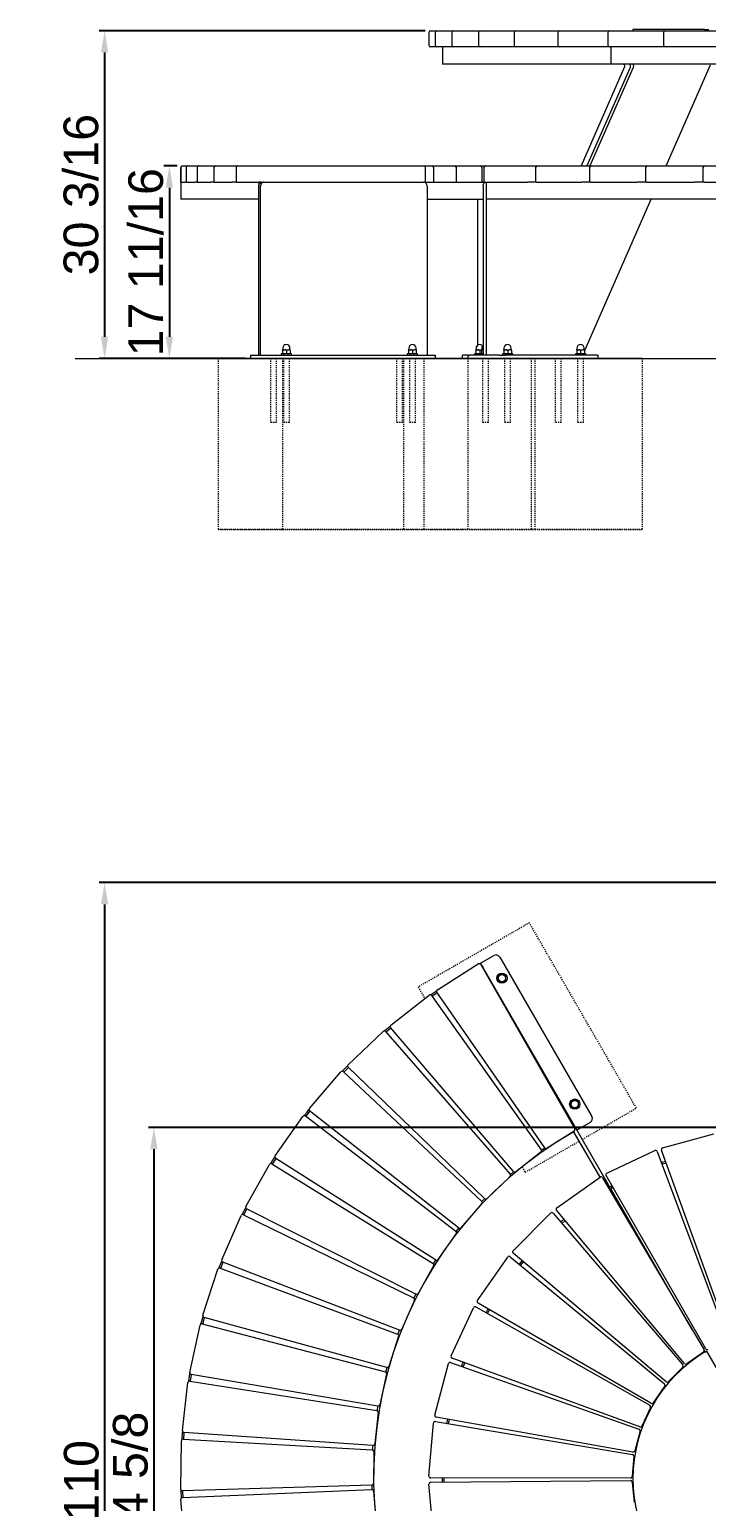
# Model space of a CAD drawing. Header units: inches. Extents: x -4 to 371, y -18 to 250.
# Drawn here: x -3.6 to 58.6, y 114.3 to 249.8 of the extents above; entities that cross this region are included whole.
import ezdxf

# ---------------------------------------------------------------- set-up
doc = ezdxf.new("R2010")
doc.units = ezdxf.units.IN
doc.header["$PDSIZE"] = -1
doc.linetypes.add('HIDDEN', pattern=[1.905, 1.27, -0.635])
for name, color, linetype, lineweight in [('ZANO_R', 7, 'Continuous', 0), ('ZANO_R_przerywana', 250, 'HIDDEN', 0), ('ZANO_W', 1, 'Continuous', 0)]:
    doc.layers.add(name, color=color, linetype=linetype, lineweight=lineweight)
doc.styles.get("Standard").update_dxf_attribs({"font": 'ARIALUNI.TTF'})
doc.dimstyles.new('amerykanie', dxfattribs={"dimtxt": 50, "dimasz": 50, "dimexe": 0.5, "dimexo": 0.5, "dimgap": 1, "dimtad": 1, "dimdec": 0, "dimzin": 0, "dimlunit": 5, "dimtxsty": 'Standard', "dimcen": 0.09, "dimclrd": 1, "dimclre": 1, "dimclrt": 1, "dimazin": 0, "dimtfac": 1, "dimtdec": 0, "dimtmove": 0, "dimatfit": 3, "dimfxl": 1, "dimtzin": 0, "dimarcsym": 1})

# ---------------------------------------------------------------- blocks, each defined once
blk = doc.blocks.new('*D370')
at = {"layer": 'Defpoints', "color": 0}
for p in [(10.46, 237.22), (9.25, 219.51), (10.46, 219.51)]:
    blk.add_point(p, dxfattribs=at)
at = {"layer": 'ZANO_W', "color": 1, "lineweight": -2}
for p, q in [((9.96, 237.22), (8.75, 237.22)), ((9.25, 235.22), (9.25, 221.51)), ((9.96, 219.51), (8.75, 219.51))]:
    blk.add_line(p, q, dxfattribs=at)
at = {"layer": 'ZANO_W', "color": 1}
for points in [[(9.58, 235.22), (8.91, 235.22), (9.25, 237.22)], [(8.91, 221.51), (9.58, 221.51), (9.25, 219.51)]]:
    blk.add_solid(points, dxfattribs=at)
at = {"layer": 'ZANO_W', "color": 1, "insert": (7.09, 228.36), "char_height": 3.188, "attachment_point": 5, "rotation": 90}
blk.add_mtext('17 11/16', dxfattribs=at)
blk = doc.blocks.new('*D371')
at = {"layer": 'Defpoints', "color": 0}
for p in [(33.27, 249.66), (3.29, 219.51), (16.7, 219.51)]:
    blk.add_point(p, dxfattribs=at)
at = {"layer": 'ZANO_W', "color": 1, "lineweight": -2}
for p, q in [((32.77, 249.66), (2.79, 249.66)), ((3.29, 247.66), (3.29, 221.51)), ((16.2, 219.51), (2.79, 219.51))]:
    blk.add_line(p, q, dxfattribs=at)
at = {"layer": 'ZANO_W', "color": 1}
for points in [[(3.62, 247.66), (2.95, 247.66), (3.29, 249.66)], [(2.95, 221.51), (3.62, 221.51), (3.29, 219.51)]]:
    blk.add_solid(points, dxfattribs=at)
at = {"layer": 'ZANO_W', "color": 1, "insert": (1.13, 234.58), "char_height": 3.188, "attachment_point": 5, "rotation": 90}
blk.add_mtext('30 3/16', dxfattribs=at)
blk = doc.blocks.new('*D377')
at = {"layer": 'Defpoints', "color": 0}
for p in [(65.44, 148.74), (7.82, 84.09), (65.44, 84.09)]:
    blk.add_point(p, dxfattribs=at)
at = {"layer": 'ZANO_W', "color": 1, "lineweight": -2}
for p, q in [((64.94, 148.74), (7.32, 148.74)), ((7.82, 146.74), (7.82, 86.09)), ((64.94, 84.09), (7.32, 84.09))]:
    blk.add_line(p, q, dxfattribs=at)
at = {"layer": 'ZANO_W', "color": 1}
for points in [[(8.16, 146.74), (7.49, 146.74), (7.82, 148.74)], [(7.49, 86.09), (8.16, 86.09), (7.82, 84.09)]]:
    blk.add_solid(points, dxfattribs=at)
at = {"layer": 'ZANO_W', "color": 1, "insert": (5.67, 116.41), "char_height": 3.188, "attachment_point": 5, "rotation": 90}
blk.add_mtext('64 5/8', dxfattribs=at)
blk = doc.blocks.new('*D378')
at = {"layer": 'Defpoints', "color": 0}
for p in [(65.44, 171.28), (3.29, 61.28), (65.44, 61.28)]:
    blk.add_point(p, dxfattribs=at)
at = {"layer": 'ZANO_W', "color": 1, "lineweight": -2}
for p, q in [((64.94, 171.28), (2.79, 171.28)), ((3.29, 169.28), (3.29, 63.28)), ((64.94, 61.28), (2.79, 61.28))]:
    blk.add_line(p, q, dxfattribs=at)
at = {"layer": 'ZANO_W', "color": 1}
for points in [[(3.62, 169.28), (2.95, 169.28), (3.29, 171.28)], [(2.95, 63.28), (3.62, 63.28), (3.29, 61.28)]]:
    blk.add_solid(points, dxfattribs=at)
at = {"layer": 'ZANO_W', "color": 1, "insert": (1.16, 116.28), "char_height": 3.188, "attachment_point": 5, "rotation": 90}
blk.add_mtext('110', dxfattribs=at)

msp = doc.modelspace()

# ---------------------------------------------------------------- linework, layer by layer
at = {"layer": 'ZANO_R', "color": 7}
for p, q in [((33.11435, 249.50498), (33.11435, 248.32392)), ((33.11693, 249.50498), (33.11693, 248.32392)), ((33.27182, 249.66246), (33.27441, 249.66246)), ((33.27441, 249.66246), (33.71793, 249.66246)), ((33.68846, 249.50498), (33.68846, 248.32392)), ((33.71793, 249.66246), (33.84594, 249.66246)), ((33.84594, 249.66246), (35.12822, 249.66246)), ((35.12822, 249.66246), (35.37777, 249.66246)), ((35.22029, 249.50498), (35.22029, 248.32392)), ((35.37777, 249.66246), (37.45985, 249.66246)), ((37.45985, 249.66246), (37.82334, 249.66246)), ((37.66587, 249.50498), (37.66587, 248.32392)), ((37.82334, 249.66246), (40.64196, 249.66246)), ((40.64196, 249.66246), (41.10836, 249.66246)), ((40.95089, 249.50498), (40.95089, 248.32392)), ((41.10836, 249.66246), (44.57788, 249.66246)), ((44.57788, 249.66246), (45.13302, 249.66246)), ((44.97554, 249.50498), (44.97554, 248.32392)), ((45.13302, 249.66246), (49.14801, 249.66246)), ((49.14801, 249.66246), (49.73579, 249.66246)), ((49.57832, 249.50498), (49.57832, 248.32392)), ((49.73579, 249.66246), (54.1714, 249.66246)), ((51.86846, 249.78057), (51.86846, 249.66246)), ((58.45943, 249.78057), (51.86846, 249.78057)), ((54.1714, 249.66246), (54.85088, 249.66246)), ((54.6934, 249.50498), (54.6934, 248.32392)), ((54.85088, 249.66246), (59.57622, 249.66246)), ((58.45943, 249.78057), (58.84747, 249.78057)), ((33.27441, 248.16644), (33.27182, 248.16644)), ((33.71793, 248.16644), (33.27441, 248.16644)), ((33.84594, 248.16644), (33.71793, 248.16644)), ((35.12822, 248.16644), (33.84594, 248.16644)), ((34.3493, 248.16644), (34.3493, 246.59169)), ((35.37777, 248.16644), (35.12822, 248.16644)), ((37.45985, 248.16644), (35.37777, 248.16644)), ((37.82334, 248.16644), (37.45985, 248.16644)), ((40.64196, 248.16644), (37.82334, 248.16644)), ((41.10836, 248.16644), (40.64196, 248.16644)), ((44.57788, 248.16644), (41.10836, 248.16644)), ((45.13302, 248.16644), (44.57788, 248.16644)), ((49.14801, 248.16644), (45.13302, 248.16644)), ((49.68871, 248.16644), (49.14801, 248.16644)), ((49.73579, 248.16644), (49.68871, 248.16644)), ((54.1714, 248.16644), (49.73579, 248.16644)), ((49.87955, 246.59169), (49.87955, 248.16644)), ((49.88289, 246.59169), (49.88289, 248.16644)), ((54.54326, 248.16644), (54.1714, 248.16644)), ((54.85088, 248.16644), (54.54326, 248.16644)), ((59.57622, 248.16644), (54.85088, 248.16644)), ((49.88289, 246.59169), (34.3493, 246.59169)), ((96.55209, 246.59169), (49.87955, 246.59169)), ((54.91452, 237.22189), (59.01489, 246.53596)), ((51.07534, 246.26494), (47.10388, 237.22189)), ((51.6211, 246.26494), (47.64004, 237.22189)), ((51.89364, 246.26494), (47.91258, 237.22189)), ((10.29352, 235.72587), (10.29352, 237.06441)), ((10.2978, 237.06441), (10.2978, 235.72587)), ((10.45098, 237.22189), (10.45527, 237.22189)), ((10.45527, 237.22189), (10.83892, 237.22189)), ((10.78046, 237.06441), (10.78046, 235.72587)), ((10.83892, 237.22189), (10.93793, 237.22189)), ((10.93793, 237.22189), (11.75964, 237.22189)), ((11.75964, 237.22189), (11.9532, 237.22189)), ((11.79572, 237.06441), (11.79572, 235.72587)), ((11.9532, 237.22189), (13.20483, 237.22189)), ((13.20483, 237.22189), (13.49171, 237.22189)), ((13.33424, 237.06441), (13.33424, 235.72587)), ((13.49171, 237.22189), (15.1609, 237.22189)), ((15.1609, 237.22189), (15.53881, 237.22189)), ((15.38134, 237.06441), (15.38134, 235.72587)), ((15.53881, 237.22189), (17.60905, 237.22189)), ((17.60905, 237.22189), (32.65501, 237.22189)), ((32.65501, 237.22189), (33.4047, 237.22189)), ((32.81249, 235.72587), (32.81249, 237.06441)), ((33.4047, 237.22189), (33.80613, 237.22189)), ((33.56218, 235.72587), (33.56218, 237.06441)), ((33.80613, 237.22189), (35.48276, 237.22189)), ((35.48276, 237.22189), (35.93748, 237.22189)), ((35.64023, 235.72587), (35.64023, 237.06441)), ((35.93748, 237.22189), (37.84407, 237.22189)), ((37.84407, 237.22189), (38.33074, 237.22189)), ((38.00155, 235.72587), (38.00155, 237.06441)), ((38.17327, 237.06441), (38.17327, 235.72587)), ((38.33074, 237.22189), (42.26272, 237.22189)), ((42.26272, 237.22189), (43.0767, 237.22189)), ((42.91922, 237.06441), (42.91922, 235.72587)), ((43.0767, 237.22189), (47.19539, 237.22189)), ((47.19539, 237.22189), (48.0474, 237.22189)), ((47.88992, 237.06441), (47.88992, 235.72587)), ((48.0474, 237.22189), (52.31208, 237.22189)), ((52.31208, 237.22189), (53.19444, 237.22189)), ((53.03696, 237.06441), (53.03696, 235.72587)), ((53.19444, 237.22189), (57.56294, 237.22189)), ((57.56294, 237.22189), (58.46754, 237.22189)), ((58.31007, 237.06441), (58.31007, 235.72587)), ((58.46754, 237.22189), (62.89666, 237.22189)), ((10.2978, 235.72587), (10.29352, 235.72587)), ((10.29839, 235.72587), (10.2978, 235.72587)), ((10.29839, 235.72587), (10.68204, 235.72587)), ((10.31418, 235.72587), (10.31418, 234.15112)), ((10.72896, 235.72587), (10.68204, 235.72587)), ((10.78046, 235.72587), (10.72896, 235.72587)), ((10.78317, 235.72587), (10.78046, 235.72587)), ((10.78317, 235.72587), (11.60488, 235.72587)), ((11.66199, 235.72587), (11.60488, 235.72587)), ((11.79547, 235.72587), (11.66199, 235.72587)), ((11.80209, 235.72587), (11.79572, 235.72587)), ((11.80209, 235.72587), (13.05373, 235.72587)), ((13.1207, 235.72587), (13.05373, 235.72587)), ((13.33424, 235.72587), (13.1207, 235.72587)), ((13.34575, 235.72587), (13.33424, 235.72587)), ((13.34575, 235.72587), (15.01494, 235.72587)), ((15.09136, 235.72587), (15.01494, 235.72587)), ((15.38134, 235.72587), (15.09136, 235.72587)), ((15.39945, 235.72587), (15.38134, 235.72587)), ((15.39945, 235.72587), (17.46969, 235.72587)), ((17.45848, 235.72587), (17.45848, 235.35131)), ((17.68838, 235.72587), (17.46969, 235.72587)), ((17.59518, 235.72587), (17.59518, 235.64748)), ((17.68838, 235.72587), (17.92356, 235.72587)), ((17.92356, 235.72587), (17.95649, 235.72587)), ((17.95649, 235.72587), (32.61711, 235.72587)), ((32.66412, 235.72211), (32.66412, 235.72587)), ((32.81249, 235.72587), (32.73435, 235.72587)), ((32.80099, 235.66371), (32.80099, 235.72587)), ((32.81249, 235.72587), (38.17327, 235.72587)), ((38.25723, 235.72587), (38.17327, 235.72587)), ((38.25723, 235.72587), (42.1892, 235.72587)), ((38.37456, 235.72587), (38.37456, 234.15112)), ((42.30177, 235.72587), (42.1892, 235.72587)), ((42.91922, 235.72587), (42.30177, 235.72587)), ((43.01738, 235.72587), (42.92447, 235.72587)), ((43.01738, 235.72587), (47.13607, 235.72587)), ((47.24825, 235.72587), (47.13607, 235.72587)), ((47.89954, 235.72587), (47.24825, 235.72587)), ((48.00286, 235.72587), (47.89954, 235.72587)), ((48.00286, 235.72587), (52.26754, 235.72587)), ((52.37845, 235.72587), (52.26754, 235.72587)), ((53.05229, 235.72587), (52.37845, 235.72587)), ((53.16512, 235.72587), (53.05229, 235.72587)), ((53.16512, 235.72587), (57.53362, 235.72587)), ((57.64238, 235.72587), (57.53362, 235.72587)), ((58.33244, 235.72587), (57.64238, 235.72587)), ((58.45374, 235.72587), (58.33244, 235.72587)), ((58.45374, 235.72587), (62.88286, 235.72587)), ((17.45807, 219.82084), (17.45807, 235.33218)), ((17.61555, 219.82084), (17.61555, 235.33218)), ((32.95806, 235.33218), (32.95806, 219.82084)), ((38.10203, 235.33218), (38.10203, 219.82084)), ((38.37456, 235.33218), (38.37456, 219.82084)), ((17.45848, 234.15112), (10.31418, 234.15112)), ((32.95806, 234.15112), (38.10203, 234.15112)), ((37.58887, 234.15112), (37.58887, 220.72184)), ((112.46752, 234.15112), (38.37456, 234.15112)), ((47.41422, 220.18483), (53.56266, 234.15112)), ((13.73178, 219.50589), (19.63712, 219.50589)), ((30.77901, 219.50589), (13.73178, 219.50589)), ((16.69669, 219.82084), (16.69669, 219.50589)), ((16.69669, 219.82084), (16.74943, 219.82084)), ((16.74943, 219.82084), (18.32419, 219.82084)), ((17.45807, 219.82084), (17.61555, 219.82084)), ((18.32419, 219.82084), (18.86198, 219.82084)), ((19.09629, 219.50589), (18.54666, 219.50589)), ((18.86198, 219.82084), (33.5226, 219.82084)), ((19.53011, 219.91926), (19.53011, 219.82084)), ((20.47497, 219.91926), (19.53011, 219.91926)), ((19.63712, 219.50589), (32.63496, 219.50589)), ((19.64822, 220.31295), (19.64809, 220.31288)), ((19.64835, 220.31295), (19.64809, 220.31179)), ((19.64809, 219.91934), (19.64822, 219.91926)), ((19.64835, 220.31295), (19.8338, 220.31295)), ((19.65393, 220.28131), (19.65393, 219.95091)), ((19.66791, 220.45074), (19.66791, 220.32279)), ((20.27735, 219.50589), (19.72773, 219.50589)), ((19.8338, 220.31295), (20.18799, 220.31295)), ((20.01368, 220.28131), (20.01368, 219.95091)), ((20.35673, 220.31295), (20.18799, 220.31295)), ((20.33718, 220.32279), (20.33718, 220.45074)), ((20.35699, 220.31288), (20.35686, 220.31295)), ((20.35686, 219.91926), (20.35699, 219.91934)), ((20.3623, 220.28131), (20.3623, 219.95091)), ((20.47497, 219.82084), (20.47497, 219.91926)), ((30.6884, 219.50589), (30.13878, 219.50589)), ((36.68435, 219.50589), (30.77901, 219.50589)), ((31.12223, 219.91926), (31.12223, 219.82084)), ((32.06708, 219.91926), (31.12223, 219.91926)), ((31.24033, 220.31295), (31.2402, 220.31288)), ((31.2402, 219.91934), (31.24033, 219.91926)), ((31.24047, 220.31295), (31.24021, 220.31179)), ((31.24047, 220.31295), (31.42592, 220.31295)), ((31.24604, 220.28131), (31.24604, 219.95091)), ((31.26002, 220.45074), (31.26002, 220.32279)), ((31.86947, 219.50589), (31.31985, 219.50589)), ((31.42592, 220.31295), (31.78011, 220.31295)), ((31.6058, 220.28131), (31.6058, 219.95091)), ((31.94884, 220.31295), (31.78011, 220.31295)), ((31.92929, 220.32279), (31.92929, 220.45074)), ((31.94911, 220.31288), (31.94897, 220.31295)), ((31.94897, 219.91926), (31.94911, 219.91934)), ((31.95442, 220.28131), (31.95442, 219.95091)), ((32.06708, 219.82084), (32.06708, 219.91926)), ((32.63496, 219.50589), (42.85504, 219.50589)), ((32.63496, 219.50589), (36.68435, 219.50589)), ((42.50097, 219.50589), (32.63496, 219.50589)), ((33.5226, 219.82084), (33.71944, 219.82084)), ((33.71944, 219.50589), (33.71944, 219.82084)), ((36.16463, 219.82084), (36.16463, 219.50589)), ((36.16463, 219.82084), (36.21737, 219.82084)), ((36.67925, 219.82084), (36.21737, 219.82084)), ((36.67925, 219.82084), (36.67925, 219.50589)), ((36.67925, 219.82084), (36.87562, 219.82084)), ((39.60098, 219.82084), (36.87562, 219.82084)), ((37.31263, 219.91926), (37.31263, 219.82084)), ((37.82912, 219.91926), (37.31263, 219.91926)), ((37.43074, 220.31295), (37.43061, 220.31288)), ((37.43061, 219.91934), (37.43074, 219.91926)), ((37.43087, 220.31295), (37.43062, 220.31179)), ((37.43087, 220.31295), (37.61632, 220.31295)), ((37.43644, 220.28131), (37.43644, 219.95091)), ((37.45042, 220.45074), (37.45042, 220.32279)), ((37.61632, 220.31295), (37.94723, 220.31295)), ((37.79621, 220.28131), (37.79621, 219.95091)), ((37.82912, 219.91926), (37.82912, 219.82084)), ((38.10203, 219.91926), (37.82912, 219.91926)), ((37.94723, 220.31295), (37.9471, 220.31288)), ((37.94736, 220.31295), (37.9471, 220.31179)), ((37.9471, 219.91934), (37.94723, 219.91926)), ((37.94736, 220.31295), (38.10203, 220.31295)), ((37.95293, 220.28131), (37.95293, 219.95091)), ((37.96691, 220.45074), (37.96691, 220.32279)), ((38.57634, 219.50589), (38.02677, 219.50589)), ((38.37456, 219.82084), (38.10203, 219.82084)), ((39.60098, 219.82084), (40.13896, 219.82084)), ((39.87314, 219.91926), (39.87314, 219.82084)), ((40.81799, 219.91926), (39.87314, 219.91926)), ((39.99125, 220.31295), (39.99112, 220.31288)), ((39.99138, 220.31295), (39.99112, 220.31179)), ((39.99112, 219.91934), (39.99125, 219.91926)), ((39.99138, 220.31295), (40.17683, 220.31295)), ((39.99695, 220.28131), (39.99695, 219.95091)), ((40.01093, 220.45074), (40.01093, 220.32279)), ((40.62035, 219.50589), (40.07079, 219.50589)), ((48.62374, 219.82084), (40.13896, 219.82084)), ((40.17683, 220.31295), (40.53102, 220.31295)), ((40.35671, 220.28131), (40.35671, 219.95091)), ((40.69976, 220.31295), (40.53102, 220.31295)), ((40.6802, 220.32279), (40.6802, 220.45074)), ((40.70002, 220.31288), (40.69989, 220.31295)), ((40.69989, 219.91926), (40.70002, 219.91934)), ((40.70533, 220.28131), (40.70533, 219.95091)), ((40.81799, 219.82084), (40.81799, 219.91926)), ((52.72105, 219.50589), (42.50097, 219.50589)), ((42.85504, 219.50589), (52.72105, 219.50589)), ((45.28523, 219.50589), (44.73566, 219.50589)), ((46.58203, 219.91926), (46.58203, 219.82084)), ((47.52689, 219.91926), (46.58203, 219.91926)), ((46.70014, 220.31295), (46.70001, 220.31288)), ((46.70027, 220.31295), (46.70001, 220.31179)), ((46.70001, 219.91934), (46.70014, 219.91926)), ((46.70027, 220.31295), (46.88572, 220.31295)), ((46.70584, 220.28131), (46.70584, 219.95091)), ((46.71982, 220.45074), (46.71982, 220.32279)), ((47.32924, 219.50589), (46.77968, 219.50589)), ((46.88572, 220.31295), (47.23991, 220.31295)), ((47.0656, 220.28131), (47.0656, 219.95091)), ((47.40865, 220.31295), (47.23991, 220.31295)), ((47.38909, 220.32279), (47.38909, 220.45074)), ((47.40891, 220.31288), (47.40878, 220.31295)), ((47.40878, 219.91926), (47.40891, 219.91934)), ((47.41422, 220.28131), (47.41422, 219.95091)), ((47.52689, 219.82084), (47.52689, 219.91926)), ((48.62374, 219.82084), (48.67676, 219.82084)), ((48.67676, 219.50589), (48.67676, 219.82084)), ((37.86163, 163.85443), (39.08903, 164.56308)), ((39.62682, 164.41897), (48.09113, 149.75836)), ((33.89054, 161.42409), (37.65085, 163.79667)), ((36.36147, 162.98832), (36.2995, 162.94403)), ((36.36147, 162.98832), (36.45822, 163.04418)), ((37.7878, 163.81181), (37.86163, 163.85443)), ((37.87161, 163.74163), (46.51452, 148.61967)), ((46.67508, 148.58909), (38.05847, 163.51349)), ((33.25775, 160.93993), (33.82287, 161.33316)), ((43.77318, 146.89001), (33.84518, 161.20115)), ((29.61385, 158.17773), (33.11993, 160.91205)), ((33.34506, 160.87921), (43.44714, 146.69043)), ((33.37843, 160.83233), (33.86573, 161.17154)), ((25.67761, 154.52246), (28.89478, 157.59148)), ((29.12205, 157.58116), (40.58342, 144.46587)), ((40.89115, 144.69705), (29.59087, 157.95139)), ((22.12085, 150.49348), (25.01729, 153.86686)), ((25.24447, 153.87916), (37.95177, 141.96706)), ((38.23804, 142.22849), (25.67722, 154.29495)), ((18.97902, 146.12978), (21.5261, 149.77415)), ((21.75093, 149.80896), (35.57851, 139.21784)), ((35.8402, 139.5078), (22.14305, 150.26706)), ((47.94703, 149.22057), (46.71963, 148.51193)), ((46.46183, 148.40835), (43.9866, 146.84659)), ((46.44687, 148.35445), (46.05819, 148.13005)), ((48.85804, 144.17818), (46.47627, 148.30353)), ((49.74684, 143.26864), (46.74903, 148.46101)), ((54.60034, 146.8788), (59.31838, 148.16109)), ((43.4157, 146.47492), (41.10782, 144.67504)), ((43.46651, 146.65384), (43.78525, 146.87473)), ((49.47282, 144.5377), (53.89652, 146.61978)), ((54.11108, 146.53245), (60.54553, 129.32273)), ((60.75033, 129.3981), (54.49357, 146.67321)), ((16.28366, 141.47368), (18.45619, 145.353)), ((18.67645, 145.40997), (33.48757, 136.24457)), ((33.72164, 136.56102), (19.0236, 145.90668)), ((40.57354, 144.2483), (38.45583, 142.22811)), ((40.60674, 144.43054), (40.90411, 144.68356)), ((44.86439, 141.36047), (48.85933, 144.17909)), ((49.0858, 144.13034), (58.41093, 128.29941)), ((58.56487, 128.3905), (49.40337, 144.31669)), ((49.63285, 143.20163), (49.88289, 143.34776)), ((49.71278, 143.06595), (49.96171, 143.21143)), ((49.80193, 142.9146), (49.91392, 142.97926)), ((49.91392, 142.97926), (49.82558, 143.13226)), ((49.88249, 143.34884), (49.94083, 143.38239)), ((49.88249, 143.34884), (49.96114, 143.21242)), ((49.96171, 143.21143), (49.88289, 143.34776)), ((49.96114, 143.21242), (50.01935, 143.24589)), ((57.32284, 130.14663), (50.01234, 142.80879)), ((15.95004, 140.73753), (16.26664, 141.36586)), ((16.10642, 140.69841), (16.37976, 141.2412)), ((31.90375, 133.41646), (16.35018, 141.25611)), ((37.96355, 141.74959), (36.05696, 139.52906)), ((37.9789, 141.93353), (38.25175, 142.21675)), ((40.8468, 137.40683), (44.2916, 140.87635)), ((44.5231, 140.86767), (56.45557, 126.89653)), ((56.62224, 127.0374), (44.83438, 141.13076)), ((14.06202, 136.57051), (15.83852, 140.64643)), ((16.05203, 140.72499), (31.70022, 133.07595)), ((45.22311, 140.04806), (45.5259, 140.30399)), ((45.32538, 139.92831), (45.62694, 140.18319)), ((35.61183, 139.00261), (33.93521, 136.60369)), ((35.60923, 139.18664), (35.85454, 139.49778)), ((37.57679, 132.81561), (40.36679, 136.8306)), ((40.59627, 136.86225), (54.77352, 125.17543)), ((54.9132, 125.3431), (40.85714, 137.1754)), ((12.33683, 131.46821), (13.69971, 135.70042)), ((13.90437, 135.79979), (30.2349, 129.74274)), ((30.40512, 130.10452), (14.14982, 136.36063)), ((33.5421, 136.03371), (32.11203, 133.48014)), ((33.52157, 136.2162), (33.7365, 136.55266)), ((41.42797, 136.17665), (41.68172, 136.48127)), ((41.54948, 136.07649), (41.8022, 136.37986)), ((31.77543, 132.87155), (30.60605, 130.18857)), ((35.15372, 127.72631), (37.20413, 132.16479)), ((37.42463, 132.2358), (53.4159, 123.18838)), ((53.52434, 123.37776), (37.62715, 132.5895)), ((11.12596, 126.2168), (12.06177, 130.56345)), ((12.25554, 130.68266), (29.1069, 126.2775)), ((29.24132, 126.65738), (12.44504, 131.26808)), ((30.33002, 129.54683), (29.4329, 126.76097)), ((52.49785, 121.2011), (35.24258, 127.51238)), ((58.36603, 128.09081), (56.83382, 127.00976)), ((58.47665, 128.14817), (58.31527, 128.05499)), ((58.45779, 128.06677), (58.45154, 128.06302)), ((58.53792, 128.11552), (58.64028, 128.17445)), ((58.64028, 128.17445), (62.17036, 122.04241)), ((28.42468, 123.10871), (11.25351, 126.02841)), ((29.22102, 126.092), (28.60502, 123.23081)), ((33.6512, 122.29357), (34.89973, 127.02066)), ((35.10455, 127.12889), (52.42394, 120.99577)), ((56.44758, 126.68331), (55.12636, 125.35262)), ((10.44229, 120.86798), (10.94176, 125.28608)), ((11.12274, 125.42395), (28.3283, 122.71424)), ((54.80268, 124.96405), (53.73261, 123.42415)), ((28.46028, 122.54099), (28.1315, 119.63277)), ((51.86493, 118.87927), (33.77587, 122.09832)), ((34.7696, 121.51879), (34.83705, 121.90948)), ((53.48131, 122.98528), (52.6949, 121.28296)), ((27.96417, 119.49336), (10.58792, 120.69319)), ((33.1149, 116.68245), (33.52361, 121.55454)), ((33.70653, 121.69669), (51.8278, 118.66423)), ((34.92491, 121.4928), (34.99209, 121.88188)), ((52.52363, 120.80712), (52.04477, 118.9941)), ((10.29352, 115.47458), (10.35172, 119.92044)), ((10.51811, 120.0756), (27.90772, 119.08815)), ((28.05626, 118.92887), (28.01795, 116.00237)), ((51.95874, 118.49575), (51.80198, 116.62712)), ((51.6448, 116.48281), (33.27158, 116.51182)), ((34.35084, 116.11365), (34.34942, 116.51011)), ((34.50832, 116.11503), (34.5069, 116.50986)), ((10.35218, 114.65236), (10.33001, 115.37171)), ((10.44854, 114.69065), (27.85025, 115.43521)), ((27.86529, 115.84703), (10.45579, 115.31512)), ((10.50825, 114.6932), (10.4889, 115.31613)), ((28.01387, 115.29146), (28.26641, 112.37563)), ((33.5611, 111.06346), (33.11758, 115.93249)), ((33.27303, 116.10425), (51.64559, 116.26458)), ((51.80378, 116.1214), (51.97389, 114.25394)), ((10.68204, 110.09007), (10.29839, 114.51973))]:
    msp.add_line(p, q, dxfattribs=at)
at = {"layer": 'ZANO_R'}
msp.add_line((0.56974, 219.50589), (147.95859, 219.50589), dxfattribs=at)
at = {"layer": 'ZANO_R', "color": 7, "flags": 128}
for points in [[(51.00139, 246.59169), (51.0292, 246.58367), (51.05474, 246.56026), (51.07594, 246.52337), (51.09106, 246.47601), (51.09887, 246.42204), (51.09874, 246.36585), (51.09068, 246.31202), (51.07534, 246.26494)], [(51.6211, 246.26494), (51.63648, 246.31202), (51.64456, 246.36585), (51.64469, 246.42204), (51.63686, 246.47601), (51.6217, 246.52337), (51.60045, 246.56026), (51.57485, 246.58367), (51.54698, 246.59169)], [(51.81951, 246.59169), (51.84739, 246.58367), (51.87299, 246.56026), (51.89424, 246.52337), (51.90939, 246.47601), (51.91722, 246.42204), (51.9171, 246.36585), (51.90901, 246.31202), (51.89364, 246.26494)], [(17.45807, 235.33218), (17.46462, 235.40899), (17.48403, 235.48284), (17.51554, 235.55091), (17.55793, 235.61056), (17.6096, 235.65952), (17.66855, 235.6959), (17.7325, 235.71831), (17.79902, 235.72587)], [(17.95649, 235.72587), (17.88998, 235.71831), (17.82602, 235.6959), (17.76707, 235.65952), (17.71541, 235.61056), (17.67301, 235.55091), (17.6415, 235.48284), (17.6221, 235.40899), (17.61555, 235.33218)], [(32.95806, 235.33218), (32.9515, 235.40899), (32.9321, 235.48284), (32.9006, 235.55091), (32.85819, 235.61056), (32.80653, 235.65952), (32.74759, 235.6959), (32.68363, 235.71831), (32.61711, 235.72587)], [(38.10203, 235.33218), (38.10582, 235.40899), (38.11705, 235.48284), (38.13528, 235.55091), (38.15983, 235.61056), (38.18973, 235.65952), (38.22384, 235.6959), (38.26085, 235.71831), (38.29935, 235.72587)], [(19.65393, 220.28131), (19.64979, 220.31071), (19.64835, 220.31295)], [(19.64835, 219.91926), (19.64979, 219.92151), (19.65393, 219.95091)], [(19.65393, 220.28131), (19.74205, 220.30427), (19.8338, 220.31295)], [(20.01368, 219.95091), (19.92556, 219.92795), (19.8338, 219.91926)], [(20.01368, 220.28131), (20.09908, 220.30427), (20.18799, 220.31295)], [(20.3623, 219.95091), (20.2769, 219.92795), (20.18799, 219.91926)], [(20.3623, 220.28131), (20.35816, 220.31071), (20.35673, 220.31295)], [(20.35699, 219.91968), (20.35816, 219.92151), (20.3623, 219.95091)], [(31.24604, 220.28131), (31.2419, 220.31071), (31.24047, 220.31295)], [(31.24047, 219.91926), (31.2419, 219.92151), (31.24604, 219.95091)], [(31.24604, 220.28131), (31.33417, 220.30427), (31.42592, 220.31295)], [(31.6058, 219.95091), (31.51767, 219.92795), (31.42592, 219.91926)], [(31.6058, 220.28131), (31.6912, 220.30427), (31.78011, 220.31295)], [(31.95442, 219.95091), (31.86902, 219.92795), (31.78011, 219.91926)], [(31.95442, 220.28131), (31.95028, 220.31071), (31.94884, 220.31295)], [(31.94911, 219.91968), (31.95028, 219.92151), (31.95442, 219.95091)], [(37.43644, 220.28131), (37.4323, 220.31071), (37.43087, 220.31295)], [(37.43087, 219.91926), (37.4323, 219.92151), (37.43644, 219.95091)], [(37.43644, 220.28131), (37.52457, 220.30427), (37.61632, 220.31295)], [(37.79621, 219.95091), (37.70808, 219.92795), (37.61632, 219.91926)], [(37.79621, 220.28131), (37.8816, 220.30427), (37.94786, 220.31074)], [(37.94762, 219.92065), (37.87703, 219.92885), (37.79621, 219.95091)], [(37.95293, 220.28131), (37.9488, 220.31071), (37.94736, 220.31295)], [(37.94736, 219.91926), (37.9488, 219.92151), (37.95293, 219.95091)], [(37.95293, 220.28131), (38.04107, 220.30427), (38.10203, 220.31004)], [(38.10203, 219.92146), (38.03635, 219.92885), (37.95293, 219.95091)], [(39.99695, 220.28131), (39.99281, 220.31071), (39.99138, 220.31295)], [(39.99138, 219.91926), (39.99281, 219.92151), (39.99695, 219.95091)], [(39.99695, 220.28131), (40.08508, 220.30427), (40.17683, 220.31295)], [(40.35671, 219.95091), (40.26858, 219.92795), (40.17683, 219.91926)], [(40.35671, 220.28131), (40.44211, 220.30427), (40.53102, 220.31295)], [(40.70533, 219.95091), (40.61993, 219.92795), (40.53102, 219.91926)], [(40.70533, 220.28131), (40.70119, 220.31071), (40.69976, 220.31295)], [(40.70002, 219.91968), (40.70119, 219.92151), (40.70533, 219.95091)], [(46.70584, 220.28131), (46.7017, 220.31071), (46.70027, 220.31295)], [(46.70027, 219.91926), (46.7017, 219.92151), (46.70584, 219.95091)], [(46.70584, 220.28131), (46.79397, 220.30427), (46.88572, 220.31295)], [(47.0656, 219.95091), (46.97747, 219.92795), (46.88572, 219.91926)], [(47.0656, 220.28131), (47.151, 220.30427), (47.23991, 220.31295)], [(47.41422, 219.95091), (47.32882, 219.92795), (47.23991, 219.91926)], [(47.41422, 220.28131), (47.41008, 220.31071), (47.40865, 220.31295)], [(47.40891, 219.91968), (47.41008, 219.92151), (47.41422, 219.95091)], [(37.86163, 163.85443), (37.86541, 163.84789), (37.87661, 163.82848), (37.8948, 163.79698), (37.91928, 163.75457), (37.94911, 163.70291), (37.98314, 163.64396), (38.02007, 163.58001), (38.05847, 163.51349)], [(39.64528, 162.79295), (39.63288, 162.78533), (39.5518, 162.73553), (39.47097, 162.68588)], [(39.47654, 162.48138), (39.47228, 162.63791), (39.47097, 162.68588)], [(39.81959, 162.90002), (39.73419, 162.84756), (39.64528, 162.79295)], [(39.99946, 162.8026), (39.98667, 162.80952), (39.903, 162.85484), (39.81959, 162.90002)], [(40.17934, 162.70518), (40.09122, 162.75291), (39.99946, 162.8026)], [(40.18492, 162.50069), (40.18065, 162.65722), (40.17934, 162.70518)], [(39.48211, 162.2769), (39.47797, 162.42875), (39.47654, 162.48138)], [(39.48211, 162.2769), (39.57024, 162.22917), (39.66199, 162.17948)], [(39.66199, 162.17948), (39.67478, 162.17255), (39.75846, 162.12723), (39.84187, 162.08206)], [(39.84187, 162.08206), (39.92727, 162.13451), (40.01618, 162.18912)], [(40.01618, 162.18912), (40.02858, 162.19674), (40.10966, 162.24654), (40.19049, 162.2962)], [(40.19049, 162.2962), (40.18635, 162.44805), (40.18492, 162.50069)], [(29.03024, 157.63272), (29.09716, 157.69054), (29.55577, 158.08173)], [(29.1605, 157.53717), (29.20002, 157.5713), (29.61373, 157.92457)], [(25.14893, 153.92128), (25.32278, 154.10401), (25.62943, 154.42222)], [(25.28763, 153.8387), (25.43661, 153.9952), (25.70213, 154.27101)], [(21.65245, 149.84139), (21.91022, 150.17162), (22.08285, 150.38987)], [(46.33799, 151.20083), (46.32559, 151.19322), (46.24451, 151.14341), (46.16368, 151.09376)], [(46.16925, 150.88927), (46.16498, 151.0458), (46.16368, 151.09376)], [(46.17482, 150.68478), (46.17068, 150.83663), (46.16925, 150.88927)], [(46.17482, 150.68478), (46.26295, 150.63705), (46.3547, 150.58736)], [(46.5123, 151.3079), (46.4269, 151.25544), (46.33799, 151.20083)], [(46.3547, 150.58736), (46.36749, 150.58043), (46.45117, 150.53511), (46.53458, 150.48994)], [(46.69218, 151.21048), (46.67939, 151.21741), (46.59571, 151.26273), (46.5123, 151.3079)], [(46.53458, 150.48994), (46.61998, 150.5424), (46.70889, 150.59701)], [(46.87206, 151.11306), (46.78393, 151.16079), (46.69218, 151.21048)], [(46.70889, 150.59701), (46.72129, 150.60462), (46.80237, 150.65443), (46.8832, 150.70408)], [(46.87763, 150.90857), (46.87336, 151.0651), (46.87206, 151.11306)], [(46.8832, 150.70408), (46.87906, 150.85593), (46.87763, 150.90857)], [(21.79838, 149.77262), (22.03398, 150.07424), (22.16975, 150.24608)], [(46.47627, 148.30353), (46.46897, 148.31619), (46.46091, 148.33014), (46.45219, 148.34524), (46.44291, 148.36132), (46.43317, 148.37819), (46.42806, 148.38704)], [(46.67508, 148.58909), (46.68552, 148.57101), (46.69584, 148.55313), (46.70593, 148.53566), (46.71566, 148.51879), (46.72494, 148.50272), (46.73366, 148.48762), (46.74172, 148.47366), (46.74903, 148.46101)], [(18.57581, 145.43253), (18.89104, 145.92972), (18.95143, 146.02363)], [(18.72766, 145.37828), (19.02357, 145.84468), (19.05186, 145.88871)], [(54.48855, 145.52285), (54.63989, 145.5792), (54.86062, 145.65978)], [(54.5437, 145.37535), (54.69445, 145.43147), (54.91425, 145.51172)], [(49.91392, 142.97926), (49.91581, 142.97598), (49.92141, 142.96628), (49.9305, 142.95053), (49.94274, 142.92933), (49.95766, 142.9035), (49.97467, 142.87402), (49.99314, 142.84204), (50.01234, 142.80879)], [(13.80182, 135.8022), (13.82647, 135.86738), (14.05569, 136.46189)], [(13.96128, 135.77869), (13.97373, 135.81159), (14.18052, 136.34881)], [(31.73713, 133.05087), (31.74744, 133.07146), (31.91905, 133.40974)], [(38.36275, 131.70504), (38.42939, 131.82257), (38.55975, 132.0491)], [(38.49981, 131.6275), (38.5662, 131.74459), (38.69601, 131.97014)], [(12.15326, 130.67486), (12.21817, 130.91535), (12.34123, 131.35967)], [(12.31426, 130.66731), (12.37011, 130.87396), (12.47664, 131.2594)], [(30.27425, 129.72135), (30.29848, 129.78473), (30.4208, 130.09941)], [(58.43265, 128.22438), (58.43291, 128.22393), (58.44782, 128.1981), (58.46006, 128.1769), (58.46916, 128.16115), (58.47476, 128.15145), (58.47665, 128.14817)], [(11.02157, 125.40594), (11.09282, 125.83177), (11.14112, 126.10924)], [(11.18254, 125.41453), (11.24803, 125.80517), (11.28582, 126.02292)], [(29.14819, 126.26012), (29.17866, 126.37181), (29.25731, 126.65387)], [(36.12058, 126.7691), (36.2227, 127.05415), (36.25485, 127.14213)], [(36.26903, 126.71653), (36.37068, 127.00032), (36.40274, 127.08804)], [(28.37095, 122.70113), (28.39875, 122.86555), (28.44094, 123.10681)], [(10.4189, 120.04741), (10.46081, 120.66362), (10.46817, 120.7623)], [(10.57823, 120.07219), (10.61785, 120.65205), (10.62073, 120.69092)], [(27.95114, 119.07945), (27.96627, 119.29974), (27.98066, 119.49309)], [(27.89383, 115.43098), (27.88539, 115.7087), (27.88195, 115.84842)]]:
    msp.add_lwpolyline(points, dxfattribs=at)
at = {"layer": 'ZANO_R', "color": 7}
for centre, radius in [((39.83073, 162.49104), 0.47243), ((39.83073, 162.49104), 0.33464), ((46.52344, 150.89892), 0.47243), ((46.52344, 150.89892), 0.33464)]:
    msp.add_circle(centre, radius, dxfattribs=at)
for centre, radius, start, end in [((33.27441, 249.50498), 0.15748, 90, 180), ((33.84594, 249.50498), 0.15748, 90, 180), ((35.37776, 249.50498), 0.15748, 90, 180), ((37.82334, 249.50498), 0.15748, 90, 180), ((41.10837, 249.50498), 0.15748, 90, 180), ((45.13302, 249.50498), 0.15748, 90, 180), ((49.73579, 249.50498), 0.15748, 90, 180), ((54.85088, 249.50498), 0.15748, 90, 180), ((58.45521, 249.60494), 0.17568, 19.1120373, 88.6241192), ((33.27441, 248.32392), 0.15748, 180, 270), ((33.84594, 248.32392), 0.15748, 180, 270), ((35.37776, 248.32392), 0.15748, 180, 270), ((37.82334, 248.32392), 0.15748, 180, 270), ((41.10837, 248.32392), 0.15748, 180, 270), ((45.13302, 248.32392), 0.15748, 180, 270), ((49.73579, 248.32392), 0.15748, 180, 270), ((54.85088, 248.32392), 0.15748, 180, 270), ((10.45099, 237.06442), 0.15747, 90.0034788, 180.0023645), ((10.45527, 237.06441), 0.15748, 90, 180), ((10.93794, 237.06441), 0.15748, 90, 180), ((11.9532, 237.06441), 0.15748, 90, 180), ((13.49171, 237.06441), 0.15748, 90, 180), ((15.53882, 237.06441), 0.15748, 90, 180), ((32.65502, 237.06441), 0.15748, 0, 90), ((33.4047, 237.06441), 0.15748, 0, 90), ((35.48276, 237.06441), 0.15748, 0, 90), ((37.84407, 237.06441), 0.15748, 0, 90), ((38.33074, 237.06441), 0.15748, 90, 180), ((43.0767, 237.06441), 0.15748, 90, 180), ((48.0474, 237.06441), 0.15748, 90, 180), ((53.19444, 237.06441), 0.15748, 90, 180), ((58.46754, 237.06441), 0.15748, 90, 180), ((20.00254, 220.45074), 0.33464, 0, 180), ((31.59466, 220.45074), 0.33464, 0, 180), ((37.78506, 220.45074), 0.33464, 39.4912586, 180), ((40.34557, 220.45074), 0.33464, 0, 180), ((47.05446, 220.45074), 0.33464, 0, 180), ((19.83837, 220.47223), 0.55299, 250.5163935, 269.5271341), ((19.65806, 220.32279), 0.00984, 270, 0), ((19.82924, 219.75997), 0.553, 70.5166595, 89.5268681), ((20.1925, 220.43998), 0.52073, 249.9157142, 269.5034418), ((20.18348, 219.79227), 0.5207, 69.9150997, 89.5040564), ((20.34702, 220.32279), 0.00984, 180, 270), ((31.43048, 220.47223), 0.55299, 250.5163935, 269.5271341), ((31.25018, 220.32279), 0.00984, 270, 0), ((31.42136, 219.75998), 0.55299, 70.5163935, 89.5271341), ((31.78462, 220.43997), 0.52073, 249.9156885, 269.5040098), ((31.7756, 219.79224), 0.52073, 69.9157142, 89.5034418), ((31.93913, 220.32279), 0.00984, 180, 270), ((37.62089, 220.47225), 0.553, 250.5166595, 269.5268681), ((37.44058, 220.32279), 0.00984, 270, 0), ((37.61176, 219.75994), 0.55304, 70.517214, 89.5268237), ((37.95707, 220.32279), 0.00984, 270, 0), ((38.30155, 220.45074), 0.33464, 126.6006769, 180), ((40.1814, 220.47228), 0.55304, 250.517214, 269.5268237), ((40.00109, 220.32279), 0.00984, 270, 0), ((40.17227, 219.75997), 0.553, 70.5166595, 89.5268681), ((40.53553, 220.43998), 0.52073, 249.9157142, 269.5034418), ((40.52651, 219.79227), 0.5207, 69.9150997, 89.5040564), ((40.69005, 220.32279), 0.00984, 180, 270), ((46.89029, 220.47226), 0.55302, 250.5169367, 269.5268459), ((46.70998, 220.32279), 0.00984, 270, 0), ((46.88115, 219.75995), 0.55302, 70.5169367, 89.5268459), ((47.24442, 220.43996), 0.52072, 249.9154069, 269.5037491), ((47.2354, 219.79226), 0.52072, 69.9154069, 89.5037491), ((47.39894, 220.32279), 0.00984, 180, 270), ((39.28587, 164.22213), 0.39369, 30, 120), ((37.73488, 163.66349), 0.15748, 29.75, 122.25), ((39.83073, 162.49104), 0.35432, 121.5607549, 181.5607549), ((39.83073, 162.49104), 0.35432, 61.560755, 121.5607549), ((39.83073, 162.49104), 0.35432, 1.5607549, 61.560755), ((33.97457, 161.29091), 0.15748, 122.25, 214.75), ((39.83073, 162.49104), 0.35432, 181.5607549, 241.5607549), ((39.83073, 162.49104), 0.35432, 241.5607549, 301.5607549), ((39.83073, 162.49104), 0.35432, 301.5607549, 1.5607549), ((33.21677, 160.78787), 0.15748, 35.45, 127.95), ((29.00347, 157.47753), 0.15748, 41.15, 133.65), ((29.7107, 158.05355), 0.15748, 127.95, 220.45), ((25.78631, 154.40851), 0.15748, 133.65, 226.15), ((25.13677, 153.76428), 0.15748, 46.85, 139.35), ((22.24032, 150.3909), 0.15748, 139.35, 231.85), ((46.52344, 150.89892), 0.35432, 121.5607549, 181.5607549), ((46.52344, 150.89892), 0.35432, 181.5607549, 241.5607549), ((46.52344, 150.89892), 0.35432, 61.560755, 121.5607549), ((46.52344, 150.89892), 0.35432, 241.5607549, 301.5607549), ((46.52344, 150.89892), 0.35432, 1.560755, 61.560755), ((46.52344, 150.89892), 0.35432, 301.5607549, 1.560755), ((21.65518, 149.68394), 0.15748, 52.55, 145.05), ((47.75018, 149.56151), 0.39369, 300, 30), ((64.47442, 116.68101), 36.44447, 119.6472056, 209.6472056), ((46.3778, 148.54153), 0.15748, 302.25, 29.75), ((43.31886, 146.59909), 0.15748, 307.95, 35.45), ((43.90257, 146.97977), 0.15748, 214.75, 302.25), ((53.96358, 146.4773), 0.15748, 20.5, 115.2047673), ((54.64164, 146.72684), 0.15748, 105.2047673, 199.9095346), ((18.59358, 145.27606), 0.15748, 58.25, 150.75), ((19.1081, 146.03957), 0.15748, 145.05, 237.55), ((40.46484, 144.36224), 0.15748, 313.65, 41.15), ((41.01098, 144.79922), 0.15748, 220.45, 307.95), ((48.95012, 144.05042), 0.15748, 30.5, 125.2047673), ((49.53988, 144.39521), 0.15748, 115.2047673, 209.9095346), ((38.34713, 142.34205), 0.15748, 226.15, 313.65), ((16.42106, 141.39673), 0.15748, 150.75, 243.25), ((37.84407, 141.85218), 0.15748, 319.35, 46.85), ((44.40335, 140.76539), 0.15748, 40.5, 135.2047673), ((44.95517, 141.2318), 0.15748, 125.2047673, 219.9095346), ((15.98288, 140.58352), 0.15748, 63.95, 156.45), ((35.93748, 139.63164), 0.15748, 231.85, 319.35), ((35.48276, 139.09282), 0.15748, 325.05, 52.55), ((40.4961, 136.74074), 0.15748, 50.5, 145.2047673), ((40.95855, 137.29588), 0.15748, 135.2047673, 229.9095346), ((13.84961, 135.65215), 0.15748, 69.65, 162.15), ((14.20639, 136.50759), 0.15748, 156.45, 248.95), ((33.4047, 136.11066), 0.15748, 330.75, 58.25), ((33.80613, 136.69391), 0.15748, 237.55, 325.05), ((31.63107, 132.93447), 0.15748, 336.45, 63.95), ((31.97463, 133.55708), 0.15748, 243.25, 330.75), ((37.70611, 132.72575), 0.15748, 145.2047673, 239.9095346), ((12.48672, 131.41994), 0.15748, 162.15, 254.65), ((37.34709, 132.09874), 0.15748, 60.5, 155.2047673), ((12.21571, 130.5303), 0.15748, 75.35, 167.85), ((30.46169, 130.25149), 0.15748, 248.95, 336.45), ((30.18013, 129.5951), 0.15748, 342.15, 69.65), ((35.29667, 127.66027), 0.15748, 155.2047673, 249.9095346), ((65.45073, 116.42303), 13.58227, 120.9909862, 239.0201225), ((58.27525, 128.21949), 0.15748, 305.2047673, 30.5), ((53.20882, 137.17037), 10.50844, 299.9630882, 301.122299), ((64.02457, 118.82888), 10.78548, 120.6069984, 120.8089797), ((65.45073, 116.42303), 13.58227, 120.0830374, 120.6177062), ((58.70137, 128.46902), 0.15748, 209.9095346, 295.2047673), ((11.27991, 126.18366), 0.15748, 167.85, 260.35), ((29.06707, 126.12514), 0.15748, 347.85, 75.35), ((29.28301, 126.80924), 0.15748, 254.65, 342.15), ((35.05199, 126.98045), 0.15748, 70.5, 165.2047673), ((56.33583, 126.79426), 0.15748, 315.2047673, 40.5), ((56.74303, 127.13844), 0.15748, 219.9095346, 305.2047673), ((11.09824, 125.26839), 0.15748, 81.05, 173.55), ((54.67336, 125.05391), 0.15748, 325.2047673, 50.5), ((55.01461, 125.46357), 0.15748, 229.9095346, 315.2047673), ((53.60329, 123.51401), 0.15748, 239.9095346, 325.2047673), ((28.3038, 122.55868), 0.15748, 353.55, 81.05), ((28.45108, 123.26395), 0.15748, 260.35, 347.85), ((33.80346, 122.25336), 0.15748, 165.2047673, 259.9095346), ((53.33835, 123.05132), 0.15748, 335.2047673, 60.5), ((10.59877, 120.85029), 0.15748, 173.55, 266.05), ((33.68054, 121.54137), 0.15748, 80.5, 175.2047673), ((52.37138, 120.84733), 0.15748, 345.2047673, 70.5), ((52.55194, 121.349), 0.15748, 249.9095346, 335.2047673), ((10.50918, 119.91838), 0.15748, 86.75, 179.25), ((27.97502, 119.65046), 0.15748, 266.05, 353.55), ((27.89879, 118.93093), 0.15748, 359.25, 86.75), ((51.80181, 118.50891), 0.15748, 355.2047673, 80.5), ((51.89252, 119.03431), 0.15748, 259.9095346, 345.2047673), ((33.27182, 116.66929), 0.15748, 175.2047673, 269.9095346), ((51.64505, 116.64028), 0.15748, 269.9095346, 355.2047673), ((10.45098, 115.47252), 0.15748, 179.25, 271.75), ((27.85698, 115.27788), 0.15748, 4.95, 92.45), ((27.86048, 116.00443), 0.15748, 271.75, 359.25), ((33.27441, 115.94678), 0.15748, 90.5, 185.2047673), ((51.64696, 116.10711), 0.15748, 5.2047673, 90.5), ((10.45527, 114.53332), 0.15748, 92.45, 184.95)]:
    msp.add_arc(centre, radius, start, end, dxfattribs=at)
at = {"layer": 'ZANO_R_przerywana', "color": 7, "ltscale": 0.05}
for p, q in [((13.73178, 219.50589), (13.73178, 203.75833)), ((18.54589, 219.50589), (18.54589, 213.60056)), ((19.09706, 213.60056), (19.09706, 219.50589)), ((19.63712, 219.50589), (19.63712, 203.75833)), ((19.72696, 219.50589), (19.72696, 213.60056)), ((20.27812, 213.60056), (20.27812, 219.50589)), ((30.13801, 219.50589), (30.13801, 213.60056)), ((30.68917, 213.60056), (30.68917, 219.50589)), ((30.77901, 219.50589), (30.77901, 203.75833)), ((31.31908, 219.50589), (31.31908, 213.60056)), ((31.87024, 213.60056), (31.87024, 219.50589)), ((32.63496, 219.50589), (32.63496, 203.75833)), ((36.68435, 219.50589), (36.68435, 203.75833)), ((38.02597, 219.50589), (38.02597, 213.60056)), ((38.57713, 213.60056), (38.57713, 219.50589)), ((40.06998, 219.50589), (40.06998, 213.60056)), ((40.62115, 213.60056), (40.62115, 219.50589)), ((42.50097, 219.50589), (42.50097, 203.75833)), ((42.85504, 219.50589), (42.85504, 203.75833)), ((44.73486, 219.50589), (44.73486, 213.60056)), ((45.28602, 213.60056), (45.28602, 219.50589)), ((46.77888, 219.50589), (46.77888, 213.60056)), ((47.33004, 213.60056), (47.33004, 219.50589)), ((52.72105, 219.50589), (52.72105, 203.75833)), ((19.09706, 213.60056), (18.54589, 213.60056)), ((20.27812, 213.60056), (19.72696, 213.60056)), ((30.68917, 213.60056), (30.13801, 213.60056)), ((31.87024, 213.60056), (31.31908, 213.60056)), ((38.57713, 213.60056), (38.02597, 213.60056)), ((40.62115, 213.60056), (40.06998, 213.60056)), ((45.28602, 213.60056), (44.73486, 213.60056)), ((47.33004, 213.60056), (46.77888, 213.60056)), ((13.73178, 203.75833), (19.63712, 203.75833)), ((30.77901, 203.75833), (13.73178, 203.75833)), ((19.63712, 203.75833), (32.63496, 203.75833)), ((36.68435, 203.75833), (30.77901, 203.75833)), ((32.63496, 203.75833), (42.85504, 203.75833)), ((32.63496, 203.75833), (36.68435, 203.75833)), ((42.50097, 203.75833), (32.63496, 203.75833)), ((52.72105, 203.75833), (42.50097, 203.75833)), ((42.85504, 203.75833), (52.72105, 203.75833)), ((42.34731, 167.58072), (32.11897, 161.67539)), ((52.18953, 150.5335), (42.34731, 167.58072)), ((32.11897, 161.67539), (32.73362, 160.61078)), ((47.21174, 147.65957), (52.18953, 150.5335)), ((41.96119, 144.62816), (46.93898, 147.50209)), ((41.67923, 145.11653), (41.96119, 144.62816))]:
    msp.add_line(p, q, dxfattribs=at)

# ---------------------------------------------------------------- dimensions: what is measured, and where the dimension line sits
at = {"layer": 'ZANO_W'}
for base, p1, p2, picture, middle in [((3.28696, 219.50589), (33.27441, 249.66246), (16.69669, 219.50589), '*D371', (1.13233, 234.58418)), ((9.24676, 219.50589), (10.45527, 237.22189), (10.45527, 219.50589), '*D370', (7.09213, 228.36389)), ((3.28696, 61.28081), (65.44144, 171.28109), (65.44144, 61.28081), '*D378', (1.15842, 116.28095)), ((7.82296, 84.08923), (65.44144, 148.74016), (65.44144, 84.08923), '*D377', (5.66833, 116.4147))]:
    dim = msp.add_linear_dim(base=base, p1=p1, p2=p2, angle=90, dimstyle='amerykanie', override={"dimtxt": 3.1875, "dimasz": 2, "dimgap": 0.5, "dimdec": 4, "dimaunit": 1, "dimadec": 1, "dimtdec": 4, "dimtmove": 1, "dimfrac": 2}, dxfattribs=at)
    dim.commit()
    dim.dimension.update_dxf_attribs({"geometry": picture, "text_midpoint": middle})

doc.saveas('drawing.dxf')
